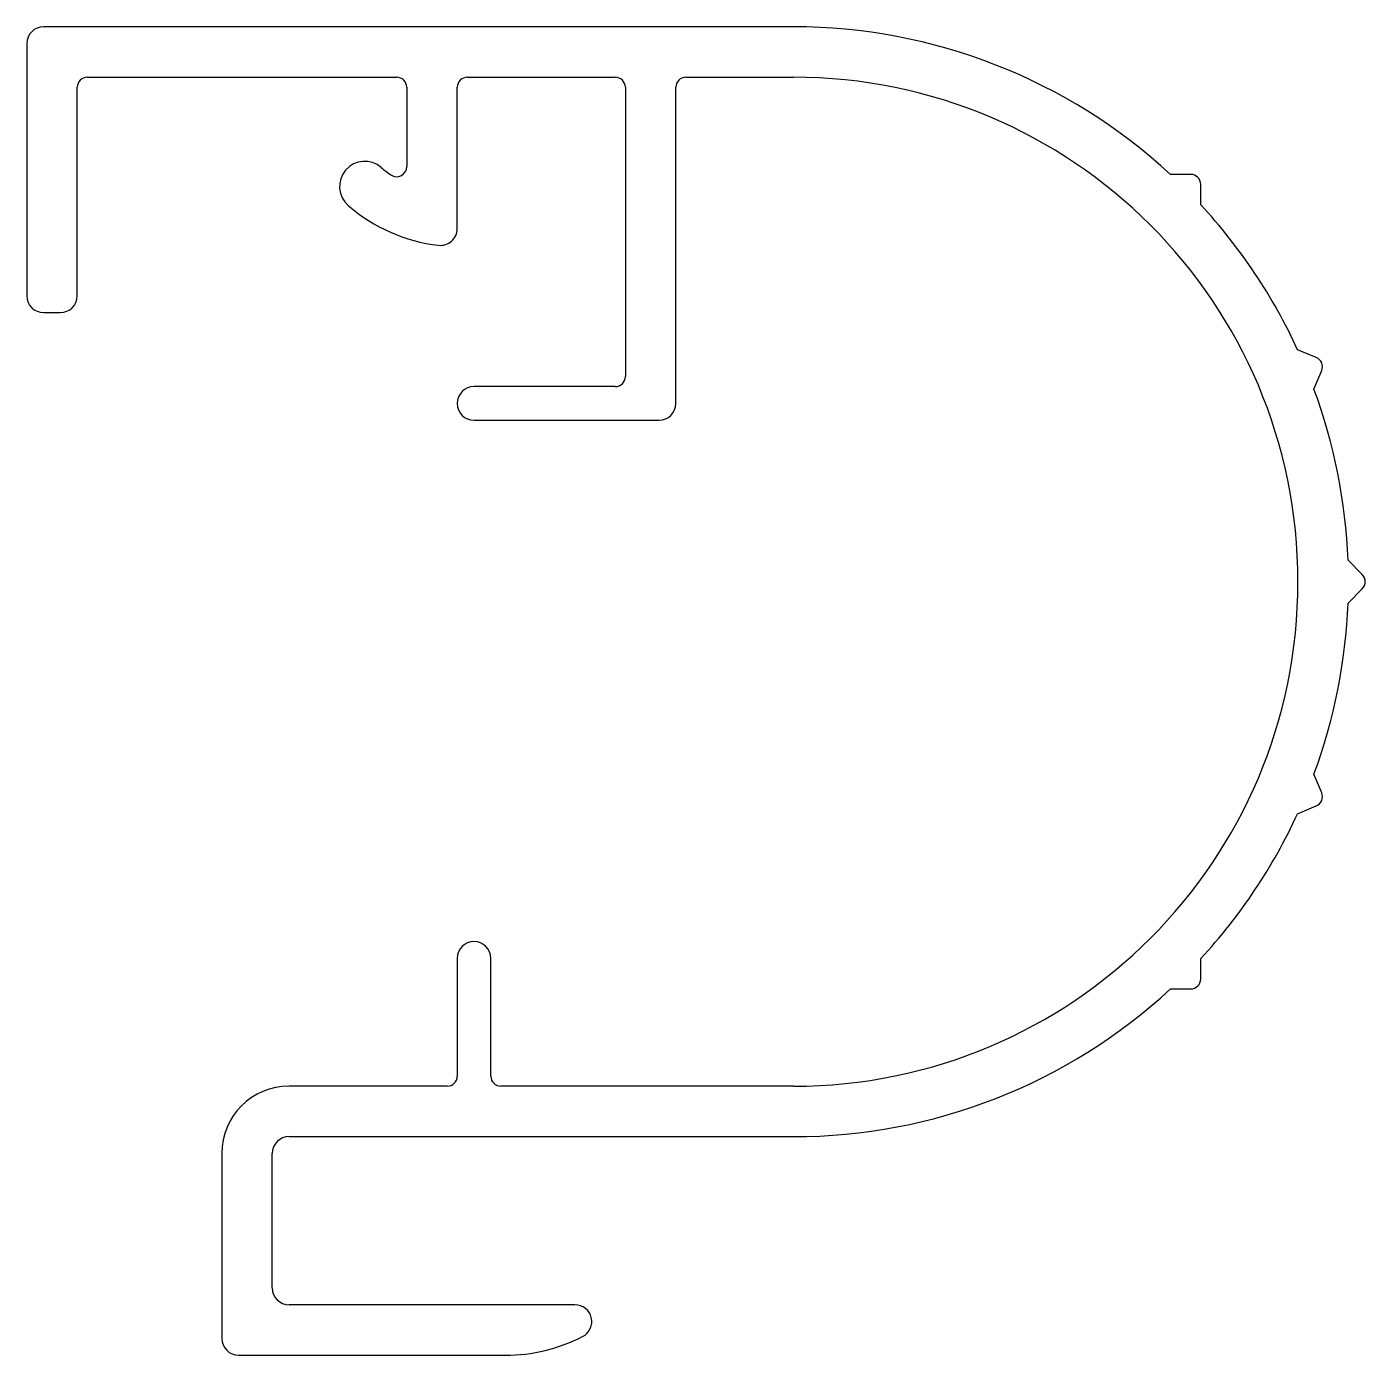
# Model space of a CAD drawing. Extents: x 2389.8 to 2429.6, y 1884.9 to 1924.4.
import ezdxf

# ---------------------------------------------------------------- set-up
doc = ezdxf.new("R2010")
doc.units = 0
doc.layers.get('0').update_dxf_attribs({"linetype": 'CONTINUOUS'})

msp = doc.modelspace()

# ---------------------------------------------------------------- linework, layer by layer
for p, q in [((2412.578, 1924.433), (2390.278, 1924.433)), ((2389.778, 1923.933), (2389.778, 1916.433)), ((2391.578, 1922.933), (2400.778, 1922.933)), ((2402.878, 1922.933), (2407.278, 1922.933)), ((2409.378, 1922.933), (2412.578, 1922.933)), ((2391.278, 1916.433), (2391.278, 1922.633)), ((2401.078, 1922.633), (2401.078, 1920.274)), ((2402.578, 1918.433), (2402.578, 1922.633)), ((2407.578, 1922.633), (2407.578, 1914.033)), ((2409.078, 1913.233), (2409.078, 1922.633)), ((2424.387, 1920.042), (2423.786, 1920.042)), ((2424.687, 1919.141), (2424.687, 1919.742)), ((2390.278, 1915.933), (2390.778, 1915.933)), ((2428.121, 1914.601), (2427.567, 1914.831)), ((2428.054, 1913.655), (2428.284, 1914.209)), ((2407.278, 1913.733), (2403.078, 1913.733)), ((2403.078, 1912.733), (2408.578, 1912.733)), ((2429.49, 1908.145), (2429.066, 1908.57)), ((2429.066, 1907.296), (2429.49, 1907.721)), ((2428.284, 1901.657), (2428.054, 1902.212)), ((2427.567, 1901.035), (2428.121, 1901.265)), ((2402.578, 1896.733), (2402.578, 1893.233)), ((2403.578, 1893.233), (2403.578, 1896.733)), ((2424.687, 1896.124), (2424.687, 1896.725)), ((2423.786, 1895.824), (2424.387, 1895.824)), ((2402.278, 1892.933), (2397.578, 1892.933)), ((2412.578, 1892.933), (2403.878, 1892.933)), ((2397.578, 1891.433), (2412.578, 1891.433)), ((2395.578, 1890.933), (2395.578, 1885.433)), ((2397.078, 1886.933), (2397.078, 1890.933)), ((2406.078, 1886.433), (2397.578, 1886.433)), ((2396.078, 1884.933), (2404.016, 1884.933))]:
    msp.add_line(p, q)
for centre, radius, start, end in [((2390.278, 1923.933), 0.5, 90, 180), ((2412.578, 1907.933), 16.5, 47.2109, 90), ((2391.578, 1922.633), 0.3, 90, 180), ((2400.778, 1922.633), 0.3, 0, 90), ((2402.878, 1922.633), 0.3, 90, 180), ((2407.278, 1922.633), 0.3, 0, 90), ((2409.378, 1922.633), 0.3, 90, 180), ((2412.578, 1907.933), 15, 270, 90), ((2399.828, 1919.683), 0.75, 49.2431, 229.2431), ((2402.602, 1922.902), 3.5, 229.2431, 235.2363), ((2400.778, 1920.274), 0.3, 235.2363, 360), ((2424.387, 1919.742), 0.3, 0, 90), ((2402.602, 1922.902), 5, 229.2431, 263.3051), ((2412.578, 1907.933), 16.5, 24.7109, 42.7891), ((2402.078, 1918.433), 0.5, 263.3051, 0), ((2390.278, 1916.433), 0.5, 180, 270), ((2390.778, 1916.433), 0.5, 270, 360), ((2428.007, 1914.324), 0.3, 337.5, 67.5), ((2407.278, 1914.033), 0.3, 270, 0), ((2403.078, 1913.233), 0.5, 90, 270), ((2412.578, 1907.933), 16.5, 2.2109, 20.2891), ((2408.578, 1913.233), 0.5, 270, 360), ((2429.278, 1907.933), 0.3, 315, 45), ((2412.578, 1907.933), 16.5, 339.7109, 357.7891), ((2428.007, 1901.542), 0.3, 292.5, 22.5), ((2412.578, 1907.933), 16.5, 317.2109, 335.2891), ((2403.078, 1896.733), 0.5, 0, 180), ((2424.387, 1896.124), 0.3, 270, 360), ((2412.578, 1907.933), 16.5, 270, 312.7891), ((2397.578, 1890.933), 2, 90, 180), ((2402.278, 1893.233), 0.3, 270, 0), ((2403.878, 1893.233), 0.3, 180, 270), ((2397.578, 1890.933), 0.5, 90, 180), ((2397.578, 1886.933), 0.5, 180, 270), ((2406.078, 1885.933), 0.5, 297.266, 90), ((2396.078, 1885.433), 0.5, 180, 270), ((2404.016, 1889.933), 5, 270, 297.266)]:
    msp.add_arc(centre, radius, start, end)

doc.saveas('drawing.dxf')
